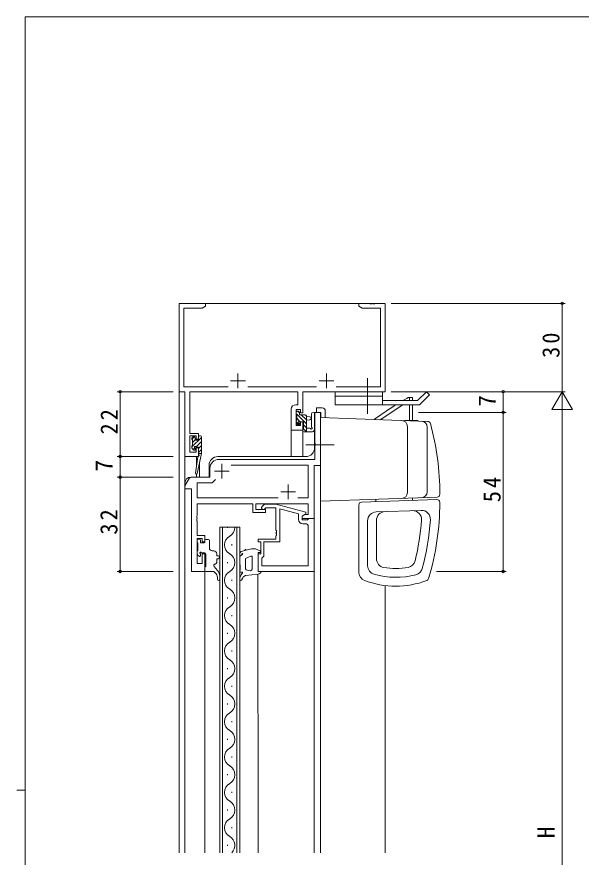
# Model space of a CAD drawing. Units: millimetres, scale not verified. Extents: x -594 to 199, y -420 to 144.
# Drawn here: x -594 to -402.5, y -143.9 to 141.4 of the extents above; entities that cross this region are included whole.
import ezdxf
from ezdxf.enums import TextEntityAlignment as Align

# ---------------------------------------------------------------- set-up
doc = ezdxf.new("R2010")
doc.units = ezdxf.units.MM
doc.header["$LTSCALE"] = 2
doc.linetypes.add('CHAIN2', pattern=[12, 9, -1, 1, -1])
for name, color, linetype, lineweight in [('0-1_YKK_ZWAK', 7, 'Continuous', 9), ('0-3_YKK_11', 7, 'Continuous', 9), ('0-4_YKK_12', 2, 'Continuous', 9), ('0-5_YKK_13', 4, 'Continuous', 9), ('0-7_YKK_D', 6, 'Continuous', 9)]:
    doc.layers.add(name, color=color, linetype=linetype, lineweight=lineweight)
doc.styles.add('ＭＳ ゴシック', font='')
doc.styles.get('ＭＳ ゴシック').set_extended_font_data('MS Gothic')

msp = doc.modelspace()

# ---------------------------------------------------------------- linework, layer by layer
at = {"layer": '0-1_YKK_ZWAK'}
for p, q in [((-591.2, -383.6), (-591.2, 141.4)), ((178.8, 141.4), (-591.2, 141.4)), ((-594, -121.1), (-591.2, -121.1))]:
    msp.add_line(p, q, dxfattribs=at)
at = {"layer": '0-3_YKK_11'}
for p, q in [((-538.959, 44.14), (-529.959, 44.14)), ((-538.959, 14.14), (-538.959, 44.14)), ((-529.959, 43.14), (-531.05, 42.51)), ((-529.959, 44.14), (-529.959, 43.14)), ((-477.959, 44.14), (-474.417, 44.14)), ((-477.959, 43.14), (-477.959, 44.14)), ((-476.868, 42.51), (-477.959, 43.14)), ((-474.417, 44.14), (-474.234, 44.02)), ((-474.234, 44.02), (-473.684, 44.02)), ((-473.684, 44.02), (-473.501, 44.14)), ((-473.501, 44.14), (-473.417, 44.14)), ((-473.417, 44.14), (-473.234, 44.02)), ((-473.234, 44.02), (-472.684, 44.02)), ((-472.684, 44.02), (-472.501, 44.14)), ((-472.501, 44.14), (-468.959, 44.14)), ((-468.959, 44.14), (-468.959, 14.14)), ((-537.329, 42.51), (-537.329, 15.77)), ((-531.05, 42.51), (-537.329, 42.51)), ((-470.589, 42.51), (-476.868, 42.51)), ((-470.589, 15.77), (-470.589, 42.51)), ((-518.959, 20.34), (-518.959, 15.34)), ((-488.959, 20.34), (-488.959, 15.34)), ((-521.459, 17.84), (-516.459, 17.84)), ((-491.459, 17.84), (-486.459, 17.84)), ((-537.329, 15.77), (-522.309, 15.77)), ((-515.609, 15.77), (-492.309, 15.77)), ((-485.609, 15.77), (-470.589, 15.77)), ((-536.959, 14.14), (-538.959, 14.14)), ((-536.959, -7.86), (-536.959, 14.14)), ((-535.329, 14.14), (-535.329, -0.06)), ((-498.589, 14.14), (-535.329, 14.14)), ((-498.589, 9.74), (-498.589, 14.14)), ((-496.959, 14.14), (-496.959, 6.94)), ((-468.959, 14.14), (-496.959, 14.14)), ((-499.359, 9.74), (-498.589, 9.74)), ((-500.859, 1.14), (-500.859, 8.24)), ((-499.229, 8.11), (-499.229, 2.64)), ((-497.759, 8.11), (-499.229, 8.11)), ((-497.759, 6.94), (-497.759, 8.11)), ((-496.959, 6.94), (-497.759, 6.94)), ((-492.889, 7.14), (-492.889, -3.402)), ((-490.959, 7.14), (-492.889, 7.14)), ((-490.959, -10.86), (-490.959, 7.14)), ((-497.759, 3.94), (-496.959, 3.94)), ((-497.759, 2.64), (-497.759, 3.94)), ((-496.959, 3.94), (-496.959, 1.14)), ((-496.959, 1.14), (-500.859, 1.14)), ((-499.229, 2.64), (-497.759, 2.64)), ((-535.329, -0.06), (-532.359, -0.06)), ((-535.329, -0.86), (-535.329, -6.36)), ((-533.159, -0.86), (-535.329, -0.86)), ((-533.159, -1.96), (-533.159, -0.86)), ((-532.359, -1.96), (-533.159, -1.96)), ((-532.359, -0.06), (-532.359, -1.96)), ((-533.159, -4.96), (-532.359, -4.96)), ((-533.159, -6.36), (-533.159, -4.96)), ((-532.359, -4.96), (-532.359, -7.86)), ((-492.889, -3.402), (-492.769, -3.585)), ((-492.769, -4.135), (-492.889, -4.318)), ((-492.889, -4.318), (-492.889, -8.86)), ((-492.769, -3.585), (-492.769, -4.135)), ((-532.359, -7.86), (-536.959, -7.86)), ((-535.329, -6.36), (-533.159, -6.36)), ((-492.889, -8.86), (-525.459, -8.86)), ((-524.459, -10.36), (-524.459, -15.36)), ((-521.219, -10.79), (-495.089, -10.79)), ((-495.089, -10.79), (-495.089, -21.93)), ((-493.159, -10.86), (-490.959, -10.86)), ((-493.159, -28.86), (-493.159, -10.86)), ((-528.459, -11.86), (-528.459, -14.86)), ((-526.959, -12.86), (-521.959, -12.86)), ((-535.516, -15.36), (-536.825, -17.628)), ((-534.459, -14.86), (-534.65, -14.86)), ((-528.459, -14.86), (-534.459, -14.86)), ((-532.829, -16.79), (-527.759, -16.79)), ((-532.829, -21.93), (-532.829, -16.79)), ((-527.759, -16.79), (-526.6, -15.631)), ((-536.959, -18.128), (-536.959, -18.86)), ((-536.959, -18.86), (-534.759, -18.86)), ((-534.759, -18.86), (-534.759, -46.86)), ((-504.459, -19.86), (-499.459, -19.86)), ((-501.959, -17.36), (-501.959, -22.36)), ((-505.309, -21.93), (-532.829, -21.93)), ((-505.309, -21.93), (-532.829, -21.93)), ((-495.089, -21.93), (-498.609, -21.93)), ((-532.829, -23.86), (-513.859, -23.86)), ((-532.829, -27.902), (-532.829, -23.86)), ((-513.859, -23.86), (-513.859, -26.86)), ((-512.859, -23.86), (-495.089, -23.86)), ((-512.859, -25.86), (-512.859, -23.86)), ((-510.783, -24.836), (-510.007, -24.06)), ((-510.007, -24.06), (-506.062, -24.06)), ((-509.51, -25.26), (-509.935, -25.684)), ((-506.059, -25.26), (-509.51, -25.26)), ((-506.062, -24.06), (-495.959, -26.767)), ((-506.059, -32.902), (-506.059, -25.26)), ((-504.759, -25.652), (-504.759, -36.86)), ((-498.459, -27.34), (-504.759, -25.652)), ((-495.089, -23.86), (-495.089, -27.56)), ((-532.949, -28.085), (-532.829, -27.902)), ((-532.949, -28.635), (-532.949, -28.085)), ((-513.859, -26.86), (-509.659, -26.86)), ((-509.659, -25.86), (-512.859, -25.86)), ((-509.659, -26.86), (-509.659, -25.86)), ((-498.459, -29.16), (-498.459, -27.34)), ((-495.959, -27.367), (-497.159, -28.06)), ((-496.293, -27.56), (-497.159, -28.06)), ((-497.159, -28.06), (-497.159, -28.86)), ((-497.159, -28.06), (-497.159, -29.36)), ((-495.089, -27.56), (-496.293, -27.56)), ((-495.959, -26.767), (-495.959, -27.367)), ((-532.829, -28.818), (-532.949, -28.635)), ((-532.949, -29.085), (-532.829, -28.902)), ((-532.949, -29.635), (-532.949, -29.085)), ((-532.829, -29.818), (-532.949, -29.635)), ((-532.829, -28.902), (-532.829, -28.818)), ((-532.829, -34.66), (-532.829, -29.818)), ((-497.159, -28.86), (-493.159, -28.86)), ((-497.159, -29.36), (-495.359, -29.36)), ((-496.089, -30.66), (-496.959, -30.66)), ((-495.359, -29.36), (-495.159, -29.16)), ((-495.159, -29.16), (-494.859, -28.86)), ((-494.859, -28.86), (-493.159, -28.86)), ((-493.159, -28.86), (-493.159, -46.86)), ((-505.939, -33.085), (-506.059, -32.902)), ((-506.059, -33.818), (-505.939, -33.635)), ((-506.059, -33.902), (-506.059, -33.818)), ((-505.939, -34.085), (-506.059, -33.902)), ((-505.939, -33.635), (-505.939, -33.085)), ((-505.939, -34.635), (-505.939, -34.085)), ((-495.089, -44.93), (-495.089, -31.66)), ((-530.159, -34.66), (-532.829, -34.66)), ((-532.829, -35.66), (-531.159, -35.66)), ((-532.829, -44.16), (-532.829, -35.66)), ((-531.159, -35.66), (-531.159, -36.86)), ((-531.159, -36.86), (-530.159, -36.86)), ((-530.159, -36.86), (-530.159, -34.66)), ((-512.159, -35.86), (-506.059, -35.86)), ((-512.159, -36.86), (-512.159, -35.86)), ((-511.159, -36.86), (-512.159, -36.86)), ((-511.159, -40.86), (-511.159, -36.86)), ((-510.159, -36.86), (-510.159, -41.66)), ((-504.759, -36.86), (-510.159, -36.86)), ((-506.059, -34.818), (-505.939, -34.635)), ((-506.059, -35.86), (-506.059, -34.818)), ((-531.159, -40.86), (-531.159, -44.16)), ((-530.159, -40.86), (-531.159, -40.86)), ((-530.159, -46.86), (-530.159, -40.86)), ((-512.159, -40.86), (-511.159, -40.86)), ((-512.159, -46.86), (-512.159, -40.86)), ((-510.659, -42.16), (-510.859, -42.36)), ((-510.859, -42.36), (-510.859, -44.93)), ((-510.159, -41.66), (-510.659, -42.16)), ((-531.159, -44.16), (-532.829, -44.16)), ((-510.859, -44.93), (-495.089, -44.93)), ((-510.859, -44.93), (-495.089, -44.93)), ((-534.759, -46.86), (-530.159, -46.86)), ((-493.159, -46.86), (-512.159, -46.86))]:
    msp.add_line(p, q, dxfattribs=at)
for centre, radius, start, end in [((-499.359, 8.24), 1.5, 90, 179.99998), ((-525.459, -11.86), 3, 90, 179.99998), ((-534.65, -15.86), 1, 89.99998, 150.00002), ((-535.959, -18.128), 1, 149.99994, 179.99995), ((-510.359, -25.26), 0.6, 134.99998, 315), ((-496.959, -29.16), 1.5, 180, 269.99998), ((-496.089, -31.66), 1, 0, 89.99998)]:
    msp.add_arc(centre, radius, start, end, dxfattribs=at)
at = {"layer": '0-4_YKK_12'}
for p, q in [((-538.959, 44.14), (-538.959, -142.36)), ((-538.959, 44.14), (-468.959, 44.14)), ((-468.959, 14.44), (-468.959, 44.14)), ((-492.959, -4.86), (-492.959, 7.14)), ((-490.959, 7.14), (-492.959, 7.14)), ((-490.959, 7.14), (-490.959, -142.36)), ((-500.859, 1.14), (-500.859, -7.86)), ((-496.959, 1.14), (-500.859, 1.14)), ((-496.959, 1.14), (-496.959, -7.86)), ((-536.959, -7.56), (-536.958, -16.86)), ((-533.059, -7.86), (-536.959, -7.86)), ((-533.059, -7.86), (-533.059, -11.516)), ((-525.758, -7.86), (-495.959, -7.86)), ((-533.059, -13.858), (-533.059, -14.86)), ((-536.959, -142.36), (-536.958, -16.86)), ((-536.958, -18.86), (-534.758, -18.86)), ((-525.16, -142.36), (-525.159, -31.86)), ((-525.159, -31.86), (-518.359, -31.86)), ((-524.159, -31.86), (-524.16, -142.36)), ((-522.517, -32.06), (-522.517, -31.86)), ((-519.36, -142.36), (-519.359, -31.86)), ((-518.359, -31.86), (-518.36, -142.36)), ((-520.998, -38.06), (-520.998, -37.66)), ((-522.518, -44.06), (-522.518, -43.66)), ((-530.159, -142.36), (-530.159, -46.86)), ((-512.161, -142.36), (-512.163, -47.783)), ((-493.159, -46.558), (-493.159, -142.36)), ((-520.998, -50.06), (-520.998, -49.66)), ((-468.959, -51.648), (-468.959, -142.36)), ((-522.518, -56.06), (-522.518, -55.66)), ((-520.998, -62.06), (-520.998, -61.66)), ((-522.518, -68.06), (-522.518, -67.66)), ((-520.998, -74.06), (-520.998, -73.66)), ((-522.518, -80.06), (-522.518, -79.66)), ((-520.998, -86.06), (-520.998, -85.66)), ((-522.519, -92.06), (-522.518, -91.66)), ((-520.999, -98.06), (-520.999, -97.66)), ((-522.519, -104.06), (-522.519, -103.66)), ((-520.999, -110.06), (-520.999, -109.66)), ((-522.519, -116.06), (-522.519, -115.66)), ((-520.999, -122.06), (-520.999, -121.66)), ((-522.519, -128.06), (-522.519, -127.66)), ((-520.999, -134.06), (-520.999, -133.66)), ((-522.519, -140.06), (-522.519, -139.66))]:
    msp.add_line(p, q, dxfattribs=at)
for points in [[(-528.758, -10.86), (-528.758, -14.86), (-534.958, -14.86)], [(-530.159, -46.86), (-534.758, -46.86), (-534.758, -18.86)]]:
    msp.add_lwpolyline(points, dxfattribs=at)
for centre, radius, start, end in [((-495.959, -4.86), 3, 270, 0), ((-525.758, -10.86), 3, 90, 180), ((-534.958, -16.86), 2, 90, 179.99983), ((-523.434, -31.86), 3.437, 299.20155, 0.00211), ((-520.081, -37.86), 3.437, 119.20155, 240.79646), ((-523.434, -43.86), 3.437, 299.20155, 60.79646), ((-520.081, -49.86), 3.437, 119.20155, 240.79646), ((-523.435, -55.86), 3.437, 299.20155, 60.79646), ((-520.081, -61.86), 3.437, 119.20155, 240.79646), ((-523.435, -67.86), 3.437, 299.20155, 60.79646), ((-520.081, -73.86), 3.437, 119.20155, 240.79646), ((-523.435, -79.86), 3.437, 299.20155, 60.79646), ((-520.082, -85.86), 3.437, 119.20155, 240.79646), ((-523.435, -91.86), 3.437, 299.20155, 60.79646), ((-520.082, -97.86), 3.437, 119.20155, 240.79646), ((-523.436, -103.86), 3.437, 299.20155, 60.79646), ((-520.082, -109.86), 3.437, 119.20155, 240.79646), ((-523.436, -115.86), 3.437, 299.20155, 60.79646), ((-520.082, -121.86), 3.437, 119.20155, 240.79646), ((-523.436, -127.86), 3.437, 299.20155, 60.79646), ((-520.082, -133.86), 3.437, 119.20155, 240.79646), ((-523.436, -139.86), 3.437, 313.33276, 60.79646)]:
    msp.add_arc(centre, radius, start, end, dxfattribs=at)
at = {"layer": '0-5_YKK_13', "linetype": 'CHAIN2'}
for p, q in [((-474.959, 6.64), (-474.959, 18.77)), ((-486.34, -3.86), (-495.886, -3.86))]:
    msp.add_line(p, q, dxfattribs=at)
at = {"layer": '0-5_YKK_13'}
for p, q in [((-469.959, 14.14), (-485.959, 14.14)), ((-485.959, 14.14), (-485.959, 9.64)), ((-469.959, 12.64), (-485.959, 12.64)), ((-469.959, 14.14), (-469.959, 9.64)), ((-460.713, 12.138), (-461.216, 12.138)), ((-460.713, 12.138), (-459.713, 12.138)), ((-460.713, 12.138), (-460.713, 11.14)), ((-460.713, 12.137), (-460.713, 11.137)), ((-459.713, 12.138), (-459.713, 11.14)), ((-455.02, 14.14), (-458.02, 11.14)), ((-492.339, 7.14), (-492.339, 8.64)), ((-492.339, 8.64), (-490.339, 8.64)), ((-485.959, 9.64), (-457.398, 9.64)), ((-470.732, 4.632), (-463.02, 9.64)), ((-469.959, 11.14), (-458.02, 11.14)), ((-459.713, 11.137), (-460.713, 11.137)), ((-460.713, 9.64), (-460.713, 4.338)), ((-459.713, 9.64), (-459.713, 4.338)), ((-457.398, 9.64), (-459.459, 9.64)), ((-499.229, 7.24), (-499.229, 6.74)), ((-499.225, 6.699), (-499.07, 6.544)), ((-499.029, 6.54), (-499.029, 4.44)), ((-499.029, 6.503), (-495.729, 3.203)), ((-498.429, 7.54), (-498.929, 7.54)), ((-498.718, 7.54), (-498.129, 6.95)), ((-498.129, 6.34), (-498.129, 7.24)), ((-496.229, 6.34), (-498.129, 6.34)), ((-497.518, 6.34), (-495.729, 4.55)), ((-496.168, 6.336), (-495.733, 5.901)), ((-495.729, 0.54), (-495.729, 5.84)), ((-495.729, 5.74), (-494.585, 5.638)), ((-494.059, 2.276), (-494.059, 6.524)), ((-492.859, 1.345), (-492.859, 6.524)), ((-492.339, 7.14), (-490.839, 7.14)), ((-490.959, 6.64), (-490.959, 5.339)), ((-490.839, 6.64), (-490.959, 6.64)), ((-490.839, 5.335), (-490.839, 7.14)), ((-489.339, 7.64), (-489.339, 5.283)), ((-499.229, 4.24), (-499.229, 3.64)), ((-499.229, 4.009), (-498.185, 2.965)), ((-499.141, 3.428), (-498.641, 2.928)), ((-499.029, 5.156), (-498.05, 4.177)), ((-498.129, 3.14), (-498.129, 3.479)), ((-497.668, 3.94), (-496.729, 3.94)), ((-496.729, 3.94), (-496.729, 1.64)), ((-496.729, 2.856), (-495.729, 1.856)), ((-495.729, 4.54), (-494.585, 4.642)), ((-490.959, -22.961), (-490.959, 5.339)), ((-490.959, 5.339), (-454.594, 4.069)), ((-457.959, 4.339), (-462.323, 4.339)), ((-461.738, 4.339), (-461.709, 4.32)), ((-457.959, 4.339), (-457.959, 4.187)), ((-496.929, 1.44), (-496.929, 0.84)), ((-496.831, 1.612), (-495.76, 0.54)), ((-496.629, 0.54), (-493.666, 0.54)), ((-494.549, 1.74), (-495.729, 1.74)), ((-492.927, 1.155), (-493.279, 0.724)), ((-461.459, 2.378), (-461.459, -20.099)), ((-454.759, 2.144), (-454.759, -19.865)), ((-533.796, -1.16), (-534.559, -1.923)), ((-531.359, -1.417), (-534.559, -4.617)), ((-534.559, -1.46), (-534.559, -1.96)), ((-534.359, -2.16), (-534.359, -4.16)), ((-533.459, -2.17), (-534.359, -3.07)), ((-533.759, -1.16), (-534.259, -1.16)), ((-533.459, -2.26), (-533.459, -1.46)), ((-532.359, -2.26), (-533.459, -2.26)), ((-531.359, -2.764), (-533.187, -4.593)), ((-532.359, -1.16), (-532.359, -2.26)), ((-532.17, -0.881), (-532.338, -1.049)), ((-531.659, -0.86), (-532.059, -0.86)), ((-531.359, -1.16), (-531.359, -6.858)), ((-534.559, -4.36), (-534.559, -4.96)), ((-534.471, -5.172), (-533.971, -5.672)), ((-533.526, -4.932), (-534.119, -5.524)), ((-533.459, -5.46), (-533.459, -5.121)), ((-532.998, -4.66), (-532.359, -4.66)), ((-531.359, -4.111), (-532.359, -5.111)), ((-532.359, -4.66), (-532.359, -6.858)), ((-531.359, -5.458), (-532.359, -6.458)), ((-532.532, -7.972), (-533.356, -13.514)), ((-531.359, -6.858), (-532.765, -13.619)), ((-532.359, -6.858), (-532.373, -6.945)), ((-531.359, -6.858), (-532.359, -6.858)), ((-531.359, -6.805), (-531.412, -6.858)), ((-532.059, -10.223), (-532.059, -14.86)), ((-490.959, -23.061), (-451.42, -21.68)), ((-476.994, -23.327), (-451.494, -22.437)), ((-472.209, -23.16), (-472.209, -22.406)), ((-459.709, -21.97), (-459.709, -22.724)), ((-477.959, -24.327), (-477.959, -47.108)), ((-456.761, -26.123), (-472.064, -26.657)), ((-474.959, -29.655), (-474.959, -44.944)), ((-471.959, -42.555), (-471.959, -29.551)), ((-532.759, -36.96), (-532.759, -36.26)), ((-532.459, -35.96), (-531.959, -35.96)), ((-531.659, -36.26), (-531.659, -37.16)), ((-530.159, -36.86), (-530.159, -36.36)), ((-529.859, -36.06), (-528.959, -36.06)), ((-528.659, -36.36), (-528.659, -38.86)), ((-532.559, -39.76), (-532.559, -37.16)), ((-531.659, -37.16), (-530.459, -37.16)), ((-527.659, -39.86), (-527.159, -39.86)), ((-516.6, -39.787), (-517.865, -40.151)), ((-516.471, -39.333), (-516.6, -39.787)), ((-516.12, -39.648), (-516.471, -39.333)), ((-514.366, -39.199), (-516.12, -39.648)), ((-514.089, -39.16), (-513.364, -39.16)), ((-512.976, -39.238), (-511.443, -39.884)), ((-532.759, -40.96), (-532.759, -39.96)), ((-532.171, -41.672), (-532.671, -41.172)), ((-531.659, -41.021), (-531.659, -41.46)), ((-530.159, -40.56), (-531.198, -40.56)), ((-526.159, -40.86), (-526.159, -41.56)), ((-525.659, -41.56), (-526.159, -41.56)), ((-525.659, -42.56), (-526.159, -42.56)), ((-526.159, -42.56), (-526.159, -43.86)), ((-518.359, -41.219), (-518.359, -41.014)), ((-518.359, -44.508), (-518.359, -42.097)), ((-518.189, -41.721), (-517.621, -41.223)), ((-514.586, -41.691), (-516.359, -42.426)), ((-516.359, -45.966), (-516.359, -42.426)), ((-514.159, -46.143), (-514.159, -41.963)), ((-512.159, -46.86), (-512.159, -40.46)), ((-511.559, -40.46), (-512.159, -40.46)), ((-530.159, -46.56), (-530.159, -45.36)), ((-527.04, -45.184), (-525.872, -46.56)), ((-518.159, -44.805), (-518.233, -44.752)), ((-518.159, -46.469), (-518.159, -44.805)), ((-529.859, -46.86), (-527.159, -46.86)), ((-527.159, -46.86), (-526.584, -47.405)), ((-518.359, -47.469), (-518.359, -46.969)), ((-518.259, -47.069), (-518.359, -47.469)), ((-517.58, -47.069), (-518.259, -47.069)), ((-517.406, -47.403), (-517.63, -47.662)), ((-516.429, -48.208), (-516.916, -48.538)), ((-512.053, -47.772), (-516.429, -48.208)), ((-515.859, -46.465), (-514.659, -46.623)), ((-512.159, -46.86), (-511.16, -46.86)), ((-525.959, -48.857), (-525.959, -49.523)), ((-525.159, -48.501), (-525.159, -49.523))]:
    msp.add_line(p, q, dxfattribs=at)
for points in [[(-455.02, 14.14), (-453.959, 13.079), (-457.398, 9.64)], [(-530.159, -45.36), (-529.859, -45.06), (-529.859, -40.86)]]:
    msp.add_lwpolyline(points, dxfattribs=at)
for centre, radius, start, end in [((-412.713, -75.312), 100, 119.01413, 120.17233), ((-490.339, 7.64), 1, 0, 90), ((-412.713, -75.312), 100, 121.84076, 126.85831), ((-498.929, 7.24), 0.3, 90, 180), ((-499.029, 6.74), 0.2, 180, 270), ((-498.429, 7.24), 0.3, 0, 90), ((-496.229, 5.84), 0.5, 0, 90), ((-493.459, 6.524), 0.6, 0, 180), ((-499.029, 4.24), 0.2, 90, 180), ((-498.929, 3.64), 0.3, 180, 225), ((-498.429, 3.14), 0.3, 225, 0), ((-498.129, 3.94), 0.25, 33.05573, 236.94426), ((-498.429, 3.479), 0.3, 0, 56.94426), ((-497.668, 4.24), 0.3, 213.05573, 270), ((-494.629, 5.14), 0.5, 275.09206, 84.90793), ((-463.459, 2.378), 2, 0, 88), ((-520.209, -75.311), 100, 52.77115, 52.79715), ((-456.759, 2.144), 2, 0, 88), ((-454.628, 3.07), 1, 15.13356, 88), ((-542.955, -20.818), 92.5, 0.08597, 15.13356), ((-496.729, 1.44), 0.2, 90, 180), ((-496.629, 0.84), 0.3, 180, 270), ((-494.549, 1.44), 0.3, 30, 90), ((-494.029, 1.74), 0.3, 210, 63.2563), ((-493.759, 2.276), 0.3, 180, 243.2563), ((-493.666, 1.04), 0.5, 270, 320.76546), ((-493.159, 1.345), 0.3, 320.76546, 0), ((-534.259, -1.46), 0.3, 90, 180), ((-534.359, -1.96), 0.2, 180, 270), ((-533.759, -1.46), 0.3, 0, 90), ((-532.059, -1.16), 0.3, 90, 180), ((-531.659, -1.16), 0.3, 0, 90), ((-534.359, -4.36), 0.2, 90, 180), ((-534.259, -4.96), 0.3, 180, 225), ((-533.759, -5.46), 0.3, 225, 0), ((-533.459, -4.66), 0.25, 33.05573, 236.94426), ((-533.759, -5.121), 0.3, 0, 56.94426), ((-532.998, -4.36), 0.3, 213.05573, 270), ((-532.236, -8.016), 0.3, 111.55064, 171.55064), ((-532.077, -6.993), 0.3, 170.80246, 230.80246), ((-532.456, -7.458), 0.3, 291.55064, 50.80246), ((-533.059, -13.558), 0.3, 171.55064, 348.25018), ((-456.759, -19.865), 2, 272, 0), ((-463.459, -20.099), 2, 272, 0), ((-451.459, -23.436), 1, 359.95157, 91.99998), ((-451.455, -20.681), 1, 272, 0.08597), ((-476.959, -24.327), 1, 91.99998, 180), ((-540.459, -23.361), 90, 343.23875, 359.95157), ((-471.959, -29.655), 3, 91.99998, 180), ((-468.959, -29.551), 3, 91.99998, 180), ((-459.672, -29.226), 3, 355.84747, 91.99998), ((-456.657, -29.121), 3, 356.06801, 91.99998), ((-540.459, -23.361), 84, 346.29939, 355.84747), ((-540.459, -23.361), 87, 345.01556, 356.06801), ((-532.459, -36.26), 0.3, 90, 180), ((-532.559, -36.96), 0.2, 180, 270), ((-531.959, -36.26), 0.3, 0, 90), ((-530.459, -36.86), 0.3, 270, 0), ((-529.859, -36.36), 0.3, 90, 180), ((-528.959, -36.36), 0.3, 0, 90), ((-532.559, -39.96), 0.2, 90, 180), ((-527.659, -38.86), 1, 180, 270), ((-527.159, -40.86), 1, 0, 90), ((-514.089, -40.16), 1, 90, 106.09694), ((-513.364, -40.16), 1, 67.1853, 90), ((-511.559, -40.16), 0.3, 270, 67.1853), ((-532.459, -40.96), 0.3, 180, 225), ((-531.959, -41.46), 0.3, 225, 0), ((-531.659, -40.56), 0.25, 33.05573, 236.94426), ((-531.959, -41.021), 0.3, 0, 56.94426), ((-531.198, -40.26), 0.3, 213.05573, 270), ((-530.159, -40.86), 0.3, 0, 90), ((-525.659, -42.06), 0.5, 270, 90), ((-517.359, -41.014), 1, 120.38434, 180), ((-518.059, -41.219), 0.3, 180, 357.77596), ((-517.859, -42.097), 0.5, 131.27396, 180), ((-517.26, -41.25), 0.5, 104.02821, 177.77596), ((-518.281, -40.472), 1, 311.27396, 340.18794), ((-517.373, -40.799), 0.0348, 340.18794, 102.70642), ((-514.459, -41.963), 0.3, 0, 115.05435), ((-468.959, -42.555), 3, 180, 260.21217), ((-526.659, -44.86), 0.5, 90, 220.32854), ((-526.659, -43.86), 0.5, 270, 0), ((-518.059, -44.508), 0.3, 180, 234.46231), ((-471.959, -44.944), 3, 180, 254.11246), ((-465.389, -21.861), 24, 260.21217, 279.94089), ((-461.764, -42.546), 3, 279.94089, 346.29939), ((-529.859, -46.56), 0.3, 180, 270), ((-527.959, -48.857), 2, 0, 46.56767), ((-528.159, -48.501), 3, 0, 40.32854), ((-517.646, -46.964), 0.713, 136.00589, 180.38626), ((-515.36, -49.623), 3, 139.18033, 177.83269), ((-517.58, -47.281), 0.212, 325.00812, 90.02045), ((-515.859, -45.966), 0.5, 180, 270), ((-514.659, -46.123), 0.5, 270, 357.76285), ((-512.157, -46.777), 1, 275.76024, 355.25146), ((-474.959, -47.108), 3, 180, 249.24059), ((-465.389, -21.861), 27, 254.11246, 284.65923), ((-459.315, -45.08), 3, 284.65923, 345.01556), ((-525.559, -49.523), 0.4, 180, 0), ((-517.958, -49.525), 0.4, 177.83269, 352.29668), ((-516.075, -49.78), 1.5, 124.1127, 172.29668), ((-465.389, -21.861), 30, 249.24059, 290.48482), ((-455.24, -49.027), 1, 290.48482, 343.23875)]:
    msp.add_arc(centre, radius, start, end, dxfattribs=at)
at = {"layer": '0-7_YKK_D'}
for p, q in [((-466.959, 44.14), (-407.959, 44.14)), ((-408.959, 44.14), (-408.959, 14.14)), ((-540.959, 14.14), (-559.959, 14.14)), ((-558.959, 14.14), (-558.959, -7.86)), ((-466.959, 14.14), (-427.959, 14.14)), ((-466.959, 14.14), (-407.959, 14.14)), ((-466.959, 14.14), (-407.959, 14.14)), ((-428.959, 7.14), (-428.959, 14.14)), ((-408.959, 14.14), (-412.459, 8.078)), ((-408.959, 14.14), (-408.959, 2.016)), ((-408.959, 14.14), (-405.459, 8.078)), ((-457.713, 7.14), (-427.959, 7.14)), ((-457.713, 7.14), (-427.959, 7.14)), ((-428.959, 7.14), (-428.959, -46.86)), ((-412.459, 8.078), (-405.459, 8.078)), ((-408.959, -278.86), (-408.959, 7.14)), ((-540.959, -7.86), (-559.959, -7.86)), ((-540.959, -7.86), (-559.959, -7.86)), ((-558.959, -7.86), (-558.959, -14.86)), ((-540.959, -14.86), (-559.959, -14.86)), ((-540.959, -14.86), (-559.959, -14.86)), ((-558.959, -14.86), (-558.959, -46.86)), ((-540.959, -46.86), (-559.959, -46.86)), ((-451.581, -46.86), (-427.959, -46.86))]:
    msp.add_line(p, q, dxfattribs=at)
for centre in [(-408.959, 44.14), (-558.959, 14.14), (-428.959, 14.14), (-428.959, 7.14), (-428.959, 7.14), (-558.959, -7.86), (-558.959, -7.86), (-558.959, -14.86), (-558.959, -14.86), (-558.959, -46.86), (-428.959, -46.86)]:
    msp.add_circle(centre, 0.425, dxfattribs=at)

# ---------------------------------------------------------------- texts
at = {"layer": '0-7_YKK_D', "color": 7, "style": 'ＭＳ ゴシック'}
for s, p in [('7', (-429.759, 9.04)), ('7', (-559.759, -12.96)), ('H', (-409.759, -137.46))]:
    msp.add_text(s, height=5.865, rotation=90, dxfattribs=at).set_placement(p, align=Align.BOTTOM_LEFT)
at = {"layer": '0-7_YKK_D', "color": 7, "char_height": 5.865, "attachment_point": 7, "rotation": 90, "style": 'ＭＳ ゴシック'}
for s, insert in [('\\T1.27;\\W0.95;30', (-409.759, 25.62)), ('\\T1.27;\\W0.95;22', (-559.759, -0.38)), ('\\T1.27;\\W0.95;54', (-429.759, -23.38)), ('\\T1.27;\\W0.95;32', (-559.759, -34.38))]:
    msp.add_mtext(s, dxfattribs=dict(at, insert=insert))

doc.saveas('drawing.dxf')
